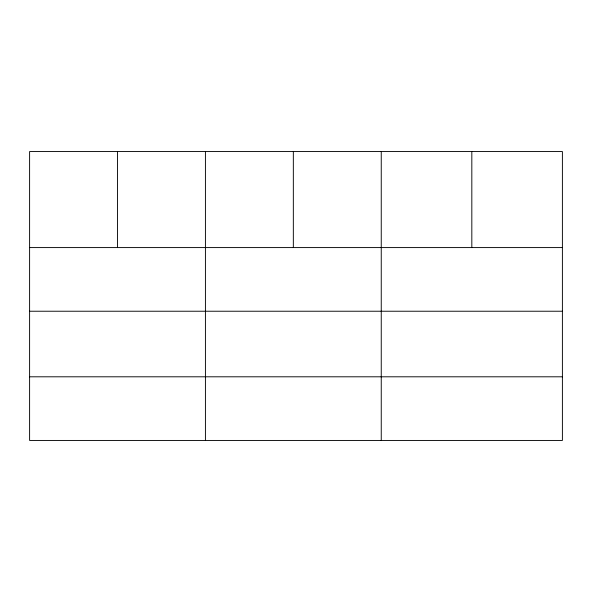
<?xml version="1.0" encoding="UTF-8"?>
<svg xmlns="http://www.w3.org/2000/svg" width="592" height="592" viewBox="0 0 592 592"><rect width="100%" height="100%" fill="white"/><g stroke="black" fill="none" stroke-linecap="round" stroke-linejoin="round"><path stroke-width="0.89" d="M562.4 311.229L562.4 151.559L29.6 151.559L29.6 440.441L562.4 440.441L562.4 311.229L29.6 311.229M29.6 247.582L562.4 247.582M29.6 376.801L562.4 376.801M471.824 151.559L471.824 247.582M381.248 151.559L381.248 440.441M293.336 151.559L293.336 247.582M205.424 151.559L205.424 440.441M117.512 151.559L117.512 247.582"/></g></svg>
